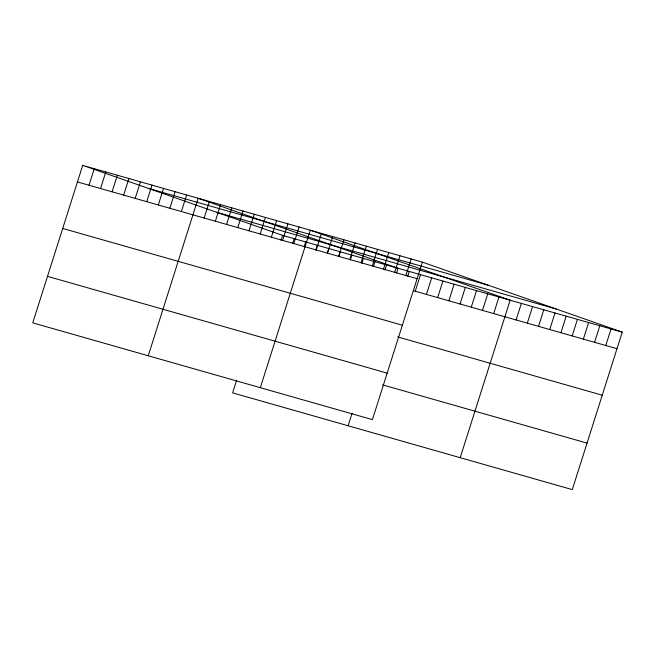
<?xml version="1.0" encoding="UTF-8"?>
<svg xmlns="http://www.w3.org/2000/svg" width="655" height="655" viewBox="0 0 655 655"><rect width="100%" height="100%" fill="white"/><g stroke="black" fill="none" stroke-linecap="round" stroke-linejoin="round"><path stroke-width="0.98" d="M82.71 165.379L32.75 322.866L372.417 419.634L422.377 262.139L82.71 165.379L282.583 235.366L622.25 332.134L572.29 489.621L232.623 392.861L236.619 380.268M89.006 185.234L94.255 168.671M100.551 188.517L105.807 171.954M112.103 191.809L117.36 175.245M123.648 195.1L128.904 178.537M135.2 198.391L140.457 181.828M146.745 201.683L152.001 185.119M158.297 204.974L163.553 188.411M169.841 208.257L175.098 191.694M181.394 211.549L186.65 194.985M148.235 355.771L198.195 198.277L398.068 268.272L396.521 273.143M204.155 218.033L209.403 201.47M215.364 221.226L220.612 204.663M226.573 224.419L231.821 207.856M237.781 227.612L243.03 211.049M248.99 230.806L254.246 214.242M260.199 233.999L265.455 217.435M271.407 237.192L276.664 220.629M281.036 240.238L282.583 235.366M282.616 240.385L287.873 223.822M292.58 243.529L294.128 238.657M293.825 243.578L299.081 227.015M304.133 246.82L305.68 241.949M260.33 387.703L310.29 230.208L510.163 300.203L460.203 457.689M315.677 250.112L317.225 245.24M316.242 249.964L321.499 233.401M327.23 253.403L328.777 248.532M327.451 253.157L332.707 236.594M338.66 256.351L343.916 239.787M338.782 256.686L340.322 251.815M349.868 259.544L355.125 242.98M350.327 259.978L351.874 255.106M361.077 262.737L366.333 246.174M361.879 263.269L363.419 258.398M372.286 265.93L377.542 249.367M373.424 266.56L374.971 261.689M383.494 269.123L388.751 252.56M384.976 269.852L386.515 264.98M394.703 272.316L399.959 255.753M348.108 425.758L352.103 413.166M405.912 275.509L411.168 258.946M407.729 276.336L409.277 271.465M415.229 291.221L420.485 274.658M426.438 294.414L431.694 277.851M437.646 297.607L442.903 281.044M448.863 300.801L454.111 284.237M460.072 303.994L465.32 287.43M471.281 307.187L476.529 290.623M482.489 310.38L487.738 293.817M493.698 313.573L498.946 297.01M516.115 319.959L521.372 303.396M527.324 323.152L532.581 306.589M538.533 326.346L543.789 309.782M549.741 329.539L554.998 312.975M560.95 332.732L566.207 316.168M572.159 335.925L577.415 319.362M583.368 339.118L588.624 322.555M594.576 342.311L599.833 325.748M605.785 345.504L611.041 328.941M148.669 188.476L488.335 285.236M216.625 212.269L556.292 309.037M77.454 181.943L417.129 278.702M413.362 290.689L616.994 348.697M62.7 228.448L402.375 325.207M397.675 336.924L602.24 395.202M47.504 276.361L387.171 373.129M382.479 384.837L587.044 443.116M422.377 262.139L622.25 332.134"/></g></svg>
